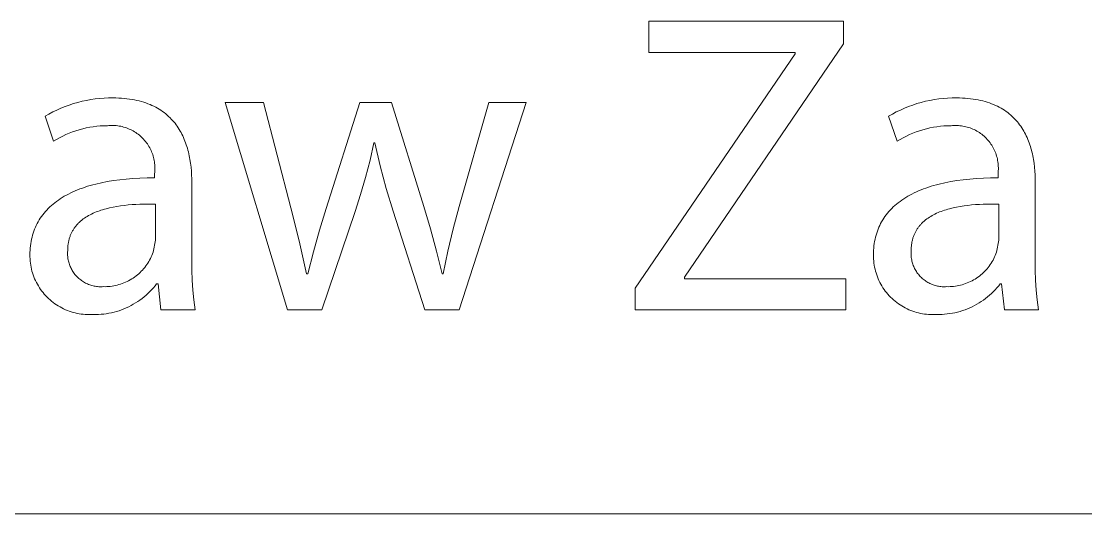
# Model space of a CAD drawing. Header units: millimetres. Extents: x 373 to 3451, y -552 to 1598.
# Drawn here: x 2888.3 to 2965, y -551.9 to -516.5 of the extents above; entities that cross this region are included whole.
import ezdxf

# ---------------------------------------------------------------- set-up
doc = ezdxf.new("R2010")
doc.units = ezdxf.units.MM
doc.header["$MEASUREMENT"] = 0
doc.layers.add('Domyślny', color=7, linetype='Continuous', true_color=0x000000)

msp = doc.modelspace()

# ---------------------------------------------------------------- linework, layer by layer
at = {"layer": 'Domyślny', "color": 18, "lineweight": 15, "true_color": 0x000000}
for p, q in [((2933.504, -518.736), (2933.504, -516.492)), ((2933.504, -516.492), (2947.524, -516.492)), ((2947.524, -516.492), (2947.524, -518.121)), ((2944.039, -518.736), (2933.504, -518.736)), ((2947.524, -518.121), (2936.066, -534.909)), ((2944.039, -518.829), (2944.039, -518.736)), ((2932.52, -535.688), (2944.039, -518.829)), ((2891.475, -522.625), (2891.776, -522.515)), ((2891.776, -522.515), (2892.081, -522.415)), ((2892.081, -522.415), (2892.389, -522.326)), ((2892.389, -522.326), (2892.7, -522.248)), ((2892.7, -522.248), (2893.014, -522.18)), ((2893.014, -522.18), (2893.329, -522.124)), ((2893.329, -522.124), (2893.646, -522.078)), ((2893.646, -522.078), (2893.965, -522.044)), ((2893.965, -522.044), (2894.285, -522.02)), ((2894.285, -522.02), (2894.605, -522.008)), ((2894.605, -522.008), (2894.926, -522.007)), ((2894.926, -522.007), (2895.137, -522.009)), ((2895.137, -522.009), (2895.343, -522.016)), ((2895.343, -522.016), (2895.545, -522.027)), ((2895.545, -522.027), (2895.741, -522.043)), ((2895.741, -522.043), (2895.933, -522.062)), ((2895.933, -522.062), (2896.12, -522.086)), ((2896.12, -522.086), (2896.302, -522.114)), ((2896.302, -522.114), (2896.479, -522.146)), ((2896.479, -522.146), (2896.652, -522.183)), ((2896.652, -522.183), (2896.82, -522.223)), ((2896.82, -522.223), (2896.984, -522.266)), ((2896.984, -522.266), (2897.143, -522.314)), ((2897.143, -522.314), (2897.298, -522.365)), ((2897.298, -522.365), (2897.449, -522.42)), ((2897.449, -522.42), (2897.595, -522.478)), ((2897.595, -522.478), (2897.737, -522.54)), ((2897.737, -522.54), (2897.875, -522.605)), ((2907.498, -537.249), (2902.999, -522.337)), ((2902.999, -522.337), (2905.776, -522.337)), ((2905.776, -522.337), (2907.744, -529.921)), ((2910.276, -529.952), (2912.705, -522.337)), ((2912.705, -522.337), (2914.98, -522.337)), ((2914.98, -522.337), (2917.296, -529.808)), ((2919.848, -529.818), (2921.98, -522.337)), ((2924.665, -522.337), (2919.848, -537.249)), ((2921.98, -522.337), (2924.665, -522.337)), ((2952.201, -522.625), (2952.503, -522.515)), ((2952.503, -522.515), (2952.808, -522.415)), ((2952.808, -522.415), (2953.117, -522.326)), ((2953.117, -522.326), (2953.428, -522.248)), ((2953.428, -522.248), (2953.742, -522.18)), ((2953.742, -522.18), (2954.059, -522.124)), ((2954.059, -522.124), (2954.377, -522.078)), ((2954.377, -522.078), (2954.696, -522.044)), ((2954.696, -522.044), (2955.016, -522.02)), ((2955.016, -522.02), (2955.337, -522.008)), ((2955.337, -522.008), (2955.658, -522.007)), ((2955.658, -522.007), (2955.869, -522.009)), ((2955.869, -522.009), (2956.075, -522.016)), ((2956.075, -522.016), (2956.276, -522.027)), ((2956.276, -522.027), (2956.472, -522.043)), ((2956.472, -522.043), (2956.663, -522.062)), ((2956.663, -522.062), (2956.85, -522.086)), ((2956.85, -522.086), (2957.031, -522.114)), ((2957.031, -522.114), (2957.208, -522.146)), ((2957.208, -522.146), (2957.381, -522.183)), ((2957.381, -522.183), (2957.549, -522.223)), ((2957.549, -522.223), (2957.712, -522.266)), ((2957.712, -522.266), (2957.871, -522.314)), ((2957.871, -522.314), (2958.026, -522.365)), ((2958.026, -522.365), (2958.176, -522.42)), ((2958.176, -522.42), (2958.322, -522.478)), ((2958.322, -522.478), (2958.464, -522.54)), ((2958.464, -522.54), (2958.601, -522.605)), ((2890.037, -523.329), (2890.315, -523.168)), ((2890.642, -525.122), (2890.037, -523.329)), ((2890.315, -523.168), (2890.598, -523.018)), ((2890.598, -523.018), (2890.886, -522.877)), ((2890.886, -522.877), (2891.178, -522.746)), ((2891.178, -522.746), (2891.475, -522.625)), ((2897.875, -522.605), (2898.009, -522.674)), ((2898.009, -522.674), (2898.138, -522.746)), ((2898.138, -522.746), (2898.264, -522.82)), ((2898.264, -522.82), (2898.385, -522.898)), ((2898.385, -522.898), (2898.503, -522.979)), ((2898.503, -522.979), (2898.617, -523.063)), ((2898.617, -523.063), (2898.727, -523.15)), ((2898.727, -523.15), (2898.833, -523.239)), ((2898.833, -523.239), (2898.935, -523.332)), ((2898.935, -523.332), (2899.034, -523.426)), ((2950.759, -523.329), (2951.038, -523.168)), ((2951.374, -525.122), (2950.759, -523.329)), ((2951.038, -523.168), (2951.321, -523.018)), ((2951.321, -523.018), (2951.61, -522.877)), ((2951.61, -522.877), (2951.903, -522.746)), ((2951.903, -522.746), (2952.201, -522.625)), ((2958.601, -522.605), (2958.735, -522.674)), ((2958.735, -522.674), (2958.864, -522.746)), ((2958.864, -522.746), (2958.989, -522.82)), ((2958.989, -522.82), (2959.111, -522.898)), ((2959.111, -522.898), (2959.228, -522.979)), ((2959.228, -522.979), (2959.342, -523.063)), ((2959.342, -523.063), (2959.451, -523.15)), ((2959.451, -523.15), (2959.557, -523.239)), ((2959.557, -523.239), (2959.66, -523.332)), ((2959.66, -523.332), (2959.758, -523.426)), ((2893.254, -524.12), (2893.003, -524.169)), ((2893.506, -524.079), (2893.254, -524.12)), ((2893.76, -524.048), (2893.506, -524.079)), ((2894.015, -524.025), (2893.76, -524.048)), ((2894.27, -524.011), (2894.015, -524.025)), ((2894.526, -524.005), (2894.27, -524.011)), ((2894.633, -523.995), (2894.526, -524.005)), ((2894.74, -523.989), (2894.633, -523.995)), ((2894.847, -523.986), (2894.74, -523.989)), ((2894.954, -523.987), (2894.847, -523.986)), ((2895.061, -523.992), (2894.954, -523.987)), ((2895.168, -524), (2895.061, -523.992)), ((2895.275, -524.013), (2895.168, -524)), ((2895.381, -524.029), (2895.275, -524.013)), ((2895.486, -524.048), (2895.381, -524.029)), ((2895.591, -524.071), (2895.486, -524.048)), ((2895.694, -524.098), (2895.591, -524.071)), ((2895.797, -524.129), (2895.694, -524.098)), ((2899.034, -523.426), (2899.129, -523.524)), ((2899.129, -523.524), (2899.221, -523.624)), ((2899.221, -523.624), (2899.309, -523.726)), ((2899.309, -523.726), (2899.394, -523.831)), ((2899.394, -523.831), (2899.475, -523.937)), ((2899.475, -523.937), (2899.553, -524.046)), ((2899.553, -524.046), (2899.628, -524.158)), ((2953.986, -524.118), (2953.735, -524.167)), ((2954.238, -524.078), (2953.986, -524.118)), ((2954.492, -524.046), (2954.238, -524.078)), ((2954.747, -524.024), (2954.492, -524.046)), ((2955.003, -524.01), (2954.747, -524.024)), ((2955.259, -524.005), (2955.003, -524.01)), ((2955.365, -523.995), (2955.259, -524.005)), ((2955.472, -523.989), (2955.365, -523.995)), ((2955.579, -523.987), (2955.472, -523.989)), ((2955.686, -523.988), (2955.579, -523.987)), ((2955.793, -523.993), (2955.686, -523.988)), ((2955.9, -524.002), (2955.793, -523.993)), ((2956.006, -524.014), (2955.9, -524.002)), ((2956.112, -524.03), (2956.006, -524.014)), ((2956.217, -524.05), (2956.112, -524.03)), ((2956.321, -524.074), (2956.217, -524.05)), ((2956.425, -524.101), (2956.321, -524.074)), ((2956.527, -524.131), (2956.425, -524.101)), ((2959.758, -523.426), (2959.853, -523.524)), ((2959.853, -523.524), (2959.945, -523.624)), ((2959.945, -523.624), (2960.033, -523.726)), ((2960.033, -523.726), (2960.117, -523.831)), ((2960.117, -523.831), (2960.199, -523.937)), ((2960.199, -523.937), (2960.277, -524.046)), ((2960.277, -524.046), (2960.351, -524.158)), ((2891.085, -524.867), (2890.861, -524.991)), ((2891.313, -524.751), (2891.085, -524.867)), ((2891.545, -524.643), (2891.313, -524.751)), ((2891.781, -524.543), (2891.545, -524.643)), ((2892.02, -524.452), (2891.781, -524.543)), ((2892.262, -524.368), (2892.02, -524.452)), ((2892.506, -524.293), (2892.262, -524.368)), ((2892.753, -524.227), (2892.506, -524.293)), ((2893.003, -524.169), (2892.753, -524.227)), ((2895.899, -524.163), (2895.797, -524.129)), ((2895.999, -524.201), (2895.899, -524.163)), ((2896.098, -524.242), (2895.999, -524.201)), ((2896.196, -524.286), (2896.098, -524.242)), ((2896.292, -524.334), (2896.196, -524.286)), ((2896.386, -524.385), (2896.292, -524.334)), ((2896.478, -524.44), (2896.386, -524.385)), ((2896.568, -524.497), (2896.478, -524.44)), ((2896.657, -524.558), (2896.568, -524.497)), ((2896.743, -524.622), (2896.657, -524.558)), ((2896.827, -524.689), (2896.743, -524.622)), ((2896.908, -524.758), (2896.827, -524.689)), ((2896.987, -524.831), (2896.908, -524.758)), ((2897.064, -524.906), (2896.987, -524.831)), ((2899.628, -524.158), (2899.699, -524.271)), ((2899.699, -524.271), (2899.767, -524.386)), ((2899.767, -524.386), (2899.833, -524.503)), ((2899.833, -524.503), (2899.895, -524.622)), ((2899.895, -524.622), (2899.954, -524.742)), ((2899.954, -524.742), (2900.01, -524.865)), ((2900.01, -524.865), (2900.063, -524.989)), ((2951.817, -524.866), (2951.594, -524.991)), ((2952.045, -524.75), (2951.817, -524.866)), ((2952.277, -524.642), (2952.045, -524.75)), ((2952.513, -524.542), (2952.277, -524.642)), ((2952.752, -524.45), (2952.513, -524.542)), ((2952.993, -524.366), (2952.752, -524.45)), ((2953.238, -524.291), (2952.993, -524.366)), ((2953.485, -524.225), (2953.238, -524.291)), ((2953.735, -524.167), (2953.485, -524.225)), ((2956.629, -524.165), (2956.527, -524.131)), ((2956.729, -524.203), (2956.629, -524.165)), ((2956.828, -524.244), (2956.729, -524.203)), ((2956.925, -524.289), (2956.828, -524.244)), ((2957.021, -524.337), (2956.925, -524.289)), ((2957.114, -524.388), (2957.021, -524.337)), ((2957.207, -524.443), (2957.114, -524.388)), ((2957.297, -524.5), (2957.207, -524.443)), ((2957.385, -524.561), (2957.297, -524.5)), ((2957.471, -524.625), (2957.385, -524.561)), ((2957.554, -524.692), (2957.471, -524.625)), ((2957.635, -524.762), (2957.554, -524.692)), ((2957.714, -524.834), (2957.635, -524.762)), ((2957.79, -524.909), (2957.714, -524.834)), ((2960.351, -524.158), (2960.422, -524.271)), ((2960.422, -524.271), (2960.491, -524.386)), ((2960.491, -524.386), (2960.556, -524.503)), ((2960.556, -524.503), (2960.618, -524.622)), ((2960.618, -524.622), (2960.677, -524.742)), ((2960.677, -524.742), (2960.733, -524.865)), ((2960.733, -524.865), (2960.786, -524.989)), ((2890.861, -524.991), (2890.642, -525.122)), ((2897.137, -524.984), (2897.064, -524.906)), ((2897.208, -525.064), (2897.137, -524.984)), ((2897.277, -525.147), (2897.208, -525.064)), ((2897.342, -525.232), (2897.277, -525.147)), ((2897.404, -525.319), (2897.342, -525.232)), ((2897.463, -525.408), (2897.404, -525.319)), ((2897.519, -525.5), (2897.463, -525.408)), ((2897.572, -525.593), (2897.519, -525.5)), ((2897.622, -525.688), (2897.572, -525.593)), ((2900.063, -524.989), (2900.113, -525.114)), ((2900.113, -525.114), (2900.161, -525.241)), ((2900.161, -525.241), (2900.205, -525.369)), ((2900.205, -525.369), (2900.248, -525.498)), ((2900.248, -525.498), (2900.287, -525.629)), ((2900.287, -525.629), (2900.324, -525.761)), ((2913.719, -525.237), (2913.434, -526.484)), ((2913.781, -525.237), (2913.719, -525.237)), ((2914.166, -526.888), (2913.781, -525.237)), ((2951.594, -524.991), (2951.374, -525.122)), ((2957.864, -524.987), (2957.79, -524.909)), ((2957.935, -525.067), (2957.864, -524.987)), ((2958.003, -525.15), (2957.935, -525.067)), ((2958.068, -525.235), (2958.003, -525.15)), ((2958.13, -525.322), (2958.068, -525.235)), ((2958.189, -525.411), (2958.13, -525.322)), ((2958.244, -525.503), (2958.189, -525.411)), ((2958.297, -525.596), (2958.244, -525.503)), ((2958.346, -525.691), (2958.297, -525.596)), ((2960.786, -524.989), (2960.836, -525.114)), ((2960.836, -525.114), (2960.883, -525.241)), ((2960.883, -525.241), (2960.928, -525.369)), ((2960.928, -525.369), (2960.97, -525.498)), ((2960.97, -525.498), (2961.009, -525.629)), ((2961.009, -525.629), (2961.046, -525.761)), ((2897.668, -525.785), (2897.622, -525.688)), ((2897.71, -525.883), (2897.668, -525.785)), ((2897.75, -525.983), (2897.71, -525.883)), ((2897.786, -526.084), (2897.75, -525.983)), ((2897.818, -526.186), (2897.786, -526.084)), ((2897.846, -526.289), (2897.818, -526.186)), ((2897.872, -526.394), (2897.846, -526.289)), ((2897.893, -526.499), (2897.872, -526.394)), ((2900.324, -525.761), (2900.358, -525.894)), ((2900.358, -525.894), (2900.39, -526.028)), ((2900.39, -526.028), (2900.419, -526.163)), ((2900.419, -526.163), (2900.446, -526.298)), ((2900.446, -526.298), (2900.471, -526.435)), ((2958.392, -525.787), (2958.346, -525.691)), ((2958.435, -525.886), (2958.392, -525.787)), ((2958.474, -525.985), (2958.435, -525.886)), ((2958.509, -526.086), (2958.474, -525.985)), ((2958.542, -526.188), (2958.509, -526.086)), ((2958.57, -526.291), (2958.542, -526.188)), ((2958.595, -526.395), (2958.57, -526.291)), ((2958.616, -526.5), (2958.595, -526.395)), ((2961.046, -525.761), (2961.08, -525.894)), ((2961.08, -525.894), (2961.112, -526.028)), ((2961.112, -526.028), (2961.141, -526.163)), ((2961.141, -526.163), (2961.168, -526.298)), ((2961.168, -526.298), (2961.193, -526.435)), ((2897.911, -526.604), (2897.893, -526.499)), ((2897.925, -526.711), (2897.911, -526.604)), ((2897.935, -526.817), (2897.925, -526.711)), ((2897.942, -526.924), (2897.935, -526.817)), ((2897.939, -527.246), (2897.944, -527.139)), ((2897.944, -527.032), (2897.942, -526.924)), ((2897.944, -527.139), (2897.944, -527.032)), ((2900.471, -526.435), (2900.513, -526.709)), ((2900.513, -526.709), (2900.547, -526.987)), ((2900.547, -526.987), (2900.572, -527.265)), ((2913.434, -526.484), (2913.113, -527.721)), ((2914.607, -528.525), (2914.166, -526.888)), ((2958.634, -526.606), (2958.616, -526.5)), ((2958.648, -526.712), (2958.634, -526.606)), ((2958.658, -526.818), (2958.648, -526.712)), ((2958.664, -526.925), (2958.658, -526.818)), ((2958.661, -527.246), (2958.666, -527.139)), ((2958.667, -527.032), (2958.664, -526.925)), ((2958.666, -527.139), (2958.667, -527.032)), ((2961.193, -526.435), (2961.235, -526.709)), ((2961.235, -526.709), (2961.269, -526.987)), ((2961.269, -526.987), (2961.295, -527.265)), ((2894.516, -528.025), (2894.956, -527.952)), ((2894.956, -527.952), (2895.411, -527.891)), ((2895.411, -527.891), (2895.882, -527.841)), ((2895.882, -527.841), (2896.369, -527.803)), ((2896.369, -527.803), (2896.87, -527.776)), ((2896.87, -527.776), (2897.387, -527.76)), ((2897.387, -527.76), (2897.919, -527.756)), ((2897.919, -527.459), (2897.931, -527.353)), ((2897.919, -527.756), (2897.919, -527.459)), ((2897.931, -527.353), (2897.939, -527.246)), ((2900.572, -527.265), (2900.59, -527.545)), ((2900.59, -527.545), (2900.6, -527.825)), ((2900.6, -527.825), (2900.604, -528.105)), ((2913.113, -527.721), (2912.757, -528.949)), ((2955.234, -528.025), (2955.674, -527.952)), ((2955.674, -527.952), (2956.13, -527.891)), ((2956.13, -527.891), (2956.602, -527.841)), ((2956.602, -527.841), (2957.089, -527.803)), ((2957.089, -527.803), (2957.591, -527.776)), ((2957.591, -527.776), (2958.108, -527.76)), ((2958.108, -527.76), (2958.641, -527.756)), ((2958.641, -527.459), (2958.653, -527.353)), ((2958.641, -527.756), (2958.641, -527.459)), ((2958.653, -527.353), (2958.661, -527.246)), ((2961.295, -527.265), (2961.312, -527.545)), ((2961.312, -527.545), (2961.323, -527.825)), ((2961.323, -527.825), (2961.326, -528.105)), ((2892.045, -528.765), (2892.211, -528.692)), ((2892.211, -528.692), (2892.381, -528.621)), ((2892.381, -528.621), (2892.554, -528.553)), ((2892.554, -528.553), (2892.732, -528.488)), ((2892.732, -528.488), (2892.915, -528.426)), ((2892.915, -528.426), (2893.101, -528.366)), ((2893.101, -528.366), (2893.291, -528.309)), ((2893.291, -528.309), (2893.485, -528.254)), ((2893.485, -528.254), (2893.683, -528.203)), ((2893.683, -528.203), (2894.092, -528.108)), ((2894.092, -528.108), (2894.516, -528.025)), ((2900.604, -528.105), (2900.604, -533.69)), ((2915.103, -530.146), (2914.607, -528.525)), ((2952.763, -528.765), (2952.929, -528.692)), ((2952.929, -528.692), (2953.098, -528.621)), ((2953.098, -528.621), (2953.272, -528.553)), ((2953.272, -528.553), (2953.45, -528.488)), ((2953.45, -528.488), (2953.632, -528.426)), ((2953.632, -528.426), (2953.818, -528.366)), ((2953.818, -528.366), (2954.009, -528.309)), ((2954.009, -528.309), (2954.203, -528.254)), ((2954.203, -528.254), (2954.401, -528.203)), ((2954.401, -528.203), (2954.81, -528.108)), ((2954.81, -528.108), (2955.234, -528.025)), ((2961.326, -528.105), (2961.326, -533.69)), ((2890.741, -529.545), (2890.869, -529.448)), ((2890.869, -529.448), (2891.001, -529.353)), ((2891.001, -529.353), (2891.138, -529.261)), ((2891.138, -529.261), (2891.279, -529.172)), ((2891.279, -529.172), (2891.424, -529.085)), ((2891.424, -529.085), (2891.573, -529.001)), ((2891.573, -529.001), (2891.726, -528.92)), ((2891.726, -528.92), (2891.883, -528.841)), ((2891.883, -528.841), (2892.045, -528.765)), ((2912.757, -528.949), (2912.366, -530.167)), ((2951.46, -529.545), (2951.588, -529.448)), ((2951.588, -529.448), (2951.72, -529.353)), ((2951.72, -529.353), (2951.856, -529.261)), ((2951.856, -529.261), (2951.997, -529.172)), ((2951.997, -529.172), (2952.142, -529.085)), ((2952.142, -529.085), (2952.291, -529.001)), ((2952.291, -529.001), (2952.444, -528.92)), ((2952.444, -528.92), (2952.601, -528.841)), ((2952.601, -528.841), (2952.763, -528.765)), ((2889.966, -530.299), (2890.064, -530.183)), ((2890.064, -530.183), (2890.166, -530.071)), ((2890.166, -530.071), (2890.272, -529.96)), ((2890.272, -529.96), (2890.383, -529.853)), ((2890.383, -529.853), (2890.498, -529.748)), ((2890.498, -529.748), (2890.618, -529.645)), ((2890.618, -529.645), (2890.741, -529.545)), ((2893.717, -530.212), (2893.604, -530.259)), ((2893.831, -530.168), (2893.717, -530.212)), ((2893.948, -530.126), (2893.831, -530.168)), ((2894.066, -530.085), (2893.948, -530.126)), ((2894.186, -530.047), (2894.066, -530.085)), ((2894.309, -530.011), (2894.186, -530.047)), ((2894.433, -529.977), (2894.309, -530.011)), ((2894.685, -529.914), (2894.433, -529.977)), ((2894.944, -529.859), (2894.685, -529.914)), ((2895.208, -529.81), (2894.944, -529.859)), ((2895.476, -529.769), (2895.208, -529.81)), ((2895.748, -529.734), (2895.476, -529.769)), ((2896.024, -529.704), (2895.748, -529.734)), ((2896.301, -529.681), (2896.024, -529.704)), ((2896.581, -529.663), (2896.301, -529.681)), ((2896.861, -529.65), (2896.581, -529.663)), ((2897.423, -529.638), (2896.861, -529.65)), ((2897.98, -529.642), (2897.423, -529.638)), ((2897.98, -532.235), (2897.98, -529.642)), ((2907.744, -529.921), (2908.343, -532.284)), ((2909.795, -531.512), (2910.276, -529.952)), ((2912.366, -530.167), (2909.958, -537.249)), ((2917.388, -537.249), (2915.103, -530.146)), ((2917.296, -529.808), (2917.784, -531.415)), ((2919.417, -531.422), (2919.848, -529.818)), ((2950.686, -530.299), (2950.784, -530.183)), ((2950.784, -530.183), (2950.886, -530.071)), ((2950.886, -530.071), (2950.992, -529.96)), ((2950.992, -529.96), (2951.102, -529.853)), ((2951.102, -529.853), (2951.217, -529.748)), ((2951.217, -529.748), (2951.337, -529.645)), ((2951.337, -529.645), (2951.46, -529.545)), ((2954.435, -530.212), (2954.323, -530.259)), ((2954.549, -530.168), (2954.435, -530.212)), ((2954.666, -530.126), (2954.549, -530.168)), ((2954.784, -530.085), (2954.666, -530.126)), ((2954.904, -530.047), (2954.784, -530.085)), ((2955.027, -530.011), (2954.904, -530.047)), ((2955.15, -529.977), (2955.027, -530.011)), ((2955.403, -529.914), (2955.15, -529.977)), ((2955.662, -529.859), (2955.403, -529.914)), ((2955.926, -529.81), (2955.662, -529.859)), ((2956.194, -529.769), (2955.926, -529.81)), ((2956.466, -529.734), (2956.194, -529.769)), ((2956.742, -529.704), (2956.466, -529.734)), ((2957.02, -529.681), (2956.742, -529.704)), ((2957.3, -529.663), (2957.02, -529.681)), ((2957.581, -529.65), (2957.3, -529.663)), ((2958.143, -529.638), (2957.581, -529.65)), ((2958.702, -529.642), (2958.143, -529.638)), ((2958.702, -532.235), (2958.702, -529.642)), ((2889.472, -531.045), (2889.544, -530.914)), ((2889.544, -530.914), (2889.619, -530.786)), ((2889.619, -530.786), (2889.699, -530.66)), ((2889.699, -530.66), (2889.784, -530.537)), ((2889.784, -530.537), (2889.873, -530.417)), ((2889.873, -530.417), (2889.966, -530.299)), ((2892.457, -531.002), (2892.418, -531.041)), ((2892.496, -530.964), (2892.457, -531.002)), ((2892.537, -530.927), (2892.496, -530.964)), ((2892.578, -530.89), (2892.537, -530.927)), ((2892.619, -530.853), (2892.578, -530.89)), ((2892.662, -530.818), (2892.619, -530.853)), ((2892.705, -530.783), (2892.662, -530.818)), ((2892.794, -530.715), (2892.705, -530.783)), ((2892.886, -530.649), (2892.794, -530.715)), ((2892.981, -530.586), (2892.886, -530.649)), ((2893.078, -530.526), (2892.981, -530.586)), ((2893.178, -530.468), (2893.078, -530.526)), ((2893.281, -530.412), (2893.178, -530.468)), ((2893.387, -530.359), (2893.281, -530.412)), ((2893.494, -530.308), (2893.387, -530.359)), ((2893.604, -530.259), (2893.494, -530.308)), ((2950.193, -531.045), (2950.264, -530.914)), ((2950.264, -530.914), (2950.34, -530.786)), ((2950.34, -530.786), (2950.42, -530.66)), ((2950.42, -530.66), (2950.504, -530.537)), ((2950.504, -530.537), (2950.593, -530.417)), ((2950.593, -530.417), (2950.686, -530.299)), ((2953.177, -531.002), (2953.139, -531.041)), ((2953.217, -530.964), (2953.177, -531.002)), ((2953.257, -530.927), (2953.217, -530.964)), ((2953.298, -530.89), (2953.257, -530.927)), ((2953.339, -530.853), (2953.298, -530.89)), ((2953.382, -530.818), (2953.339, -530.853)), ((2953.425, -530.783), (2953.382, -530.818)), ((2953.514, -530.715), (2953.425, -530.783)), ((2953.606, -530.649), (2953.514, -530.715)), ((2953.7, -530.586), (2953.606, -530.649)), ((2953.798, -530.526), (2953.7, -530.586)), ((2953.898, -530.468), (2953.798, -530.526)), ((2954, -530.412), (2953.898, -530.468)), ((2954.105, -530.359), (2954, -530.412)), ((2954.213, -530.308), (2954.105, -530.359)), ((2954.323, -530.259), (2954.213, -530.308)), ((2889.14, -531.881), (2889.184, -531.735)), ((2889.184, -531.735), (2889.233, -531.592)), ((2889.233, -531.592), (2889.286, -531.452)), ((2889.286, -531.452), (2889.343, -531.314)), ((2889.343, -531.314), (2889.406, -531.178)), ((2889.406, -531.178), (2889.472, -531.045)), ((2891.922, -531.76), (2891.899, -531.812)), ((2891.946, -531.71), (2891.922, -531.76)), ((2891.971, -531.66), (2891.946, -531.71)), ((2891.996, -531.611), (2891.971, -531.66)), ((2892.023, -531.563), (2891.996, -531.611)), ((2892.051, -531.516), (2892.023, -531.563)), ((2892.08, -531.469), (2892.051, -531.516)), ((2892.11, -531.423), (2892.08, -531.469)), ((2892.141, -531.378), (2892.11, -531.423)), ((2892.172, -531.333), (2892.141, -531.378)), ((2892.205, -531.289), (2892.172, -531.333)), ((2892.238, -531.246), (2892.205, -531.289)), ((2892.272, -531.204), (2892.238, -531.246)), ((2892.308, -531.162), (2892.272, -531.204)), ((2892.344, -531.121), (2892.308, -531.162)), ((2892.381, -531.081), (2892.344, -531.121)), ((2892.418, -531.041), (2892.381, -531.081)), ((2909.355, -533.084), (2909.795, -531.512)), ((2917.784, -531.415), (2918.228, -533.035)), ((2919.037, -533.038), (2919.417, -531.422)), ((2949.862, -531.881), (2949.906, -531.735)), ((2949.906, -531.735), (2949.954, -531.592)), ((2949.954, -531.592), (2950.007, -531.452)), ((2950.007, -531.452), (2950.065, -531.314)), ((2950.065, -531.314), (2950.127, -531.178)), ((2950.127, -531.178), (2950.193, -531.045)), ((2952.643, -531.76), (2952.62, -531.812)), ((2952.667, -531.71), (2952.643, -531.76)), ((2952.692, -531.66), (2952.667, -531.71)), ((2952.718, -531.611), (2952.692, -531.66)), ((2952.745, -531.563), (2952.718, -531.611)), ((2952.773, -531.516), (2952.745, -531.563)), ((2952.801, -531.469), (2952.773, -531.516)), ((2952.831, -531.423), (2952.801, -531.469)), ((2952.862, -531.378), (2952.831, -531.423)), ((2952.893, -531.333), (2952.862, -531.378)), ((2952.926, -531.289), (2952.893, -531.333)), ((2952.959, -531.246), (2952.926, -531.289)), ((2952.993, -531.204), (2952.959, -531.246)), ((2953.028, -531.162), (2952.993, -531.204)), ((2953.064, -531.121), (2953.028, -531.162)), ((2953.101, -531.081), (2953.064, -531.121)), ((2953.139, -531.041), (2953.101, -531.081)), ((2888.988, -532.646), (2889.009, -532.488)), ((2889.009, -532.488), (2889.035, -532.333)), ((2889.035, -532.333), (2889.065, -532.18)), ((2889.065, -532.18), (2889.1, -532.029)), ((2889.1, -532.029), (2889.14, -531.881)), ((2891.696, -532.549), (2891.689, -532.611)), ((2891.705, -532.487), (2891.696, -532.549)), ((2891.715, -532.427), (2891.705, -532.487)), ((2891.727, -532.367), (2891.715, -532.427)), ((2891.739, -532.308), (2891.727, -532.367)), ((2891.752, -532.249), (2891.739, -532.308)), ((2891.767, -532.192), (2891.752, -532.249)), ((2891.782, -532.135), (2891.767, -532.192)), ((2891.799, -532.079), (2891.782, -532.135)), ((2891.817, -532.024), (2891.799, -532.079)), ((2891.836, -531.97), (2891.817, -532.024)), ((2891.856, -531.916), (2891.836, -531.97)), ((2891.877, -531.864), (2891.856, -531.916)), ((2891.899, -531.812), (2891.877, -531.864)), ((2897.826, -533.096), (2897.98, -532.235)), ((2908.343, -532.284), (2908.861, -534.666)), ((2949.711, -532.646), (2949.732, -532.488)), ((2949.732, -532.488), (2949.757, -532.333)), ((2949.757, -532.333), (2949.787, -532.18)), ((2949.787, -532.18), (2949.822, -532.029)), ((2949.822, -532.029), (2949.862, -531.881)), ((2952.419, -532.549), (2952.411, -532.611)), ((2952.427, -532.487), (2952.419, -532.549)), ((2952.437, -532.427), (2952.427, -532.487)), ((2952.449, -532.367), (2952.437, -532.427)), ((2952.461, -532.308), (2952.449, -532.367)), ((2952.474, -532.249), (2952.461, -532.308)), ((2952.489, -532.192), (2952.474, -532.249)), ((2952.504, -532.135), (2952.489, -532.192)), ((2952.521, -532.079), (2952.504, -532.135)), ((2952.539, -532.024), (2952.521, -532.079)), ((2952.558, -531.97), (2952.539, -532.024)), ((2952.577, -531.916), (2952.558, -531.97)), ((2952.598, -531.864), (2952.577, -531.916)), ((2952.62, -531.812), (2952.598, -531.864)), ((2958.538, -533.096), (2958.702, -532.235)), ((2888.951, -533.301), (2888.953, -533.134)), ((2888.952, -533.447), (2888.951, -533.301)), ((2888.953, -533.134), (2888.96, -532.969)), ((2888.96, -532.969), (2888.972, -532.806)), ((2888.972, -532.806), (2888.988, -532.646)), ((2891.662, -533.086), (2891.659, -533.169)), ((2891.659, -533.169), (2891.66, -533.251)), ((2891.66, -533.251), (2891.663, -533.334)), ((2891.667, -533.004), (2891.662, -533.086)), ((2891.669, -532.87), (2891.667, -532.936)), ((2891.667, -532.936), (2891.667, -533.004)), ((2891.672, -532.804), (2891.669, -532.87)), ((2891.677, -532.739), (2891.672, -532.804)), ((2891.682, -532.675), (2891.677, -532.739)), ((2891.689, -532.611), (2891.682, -532.675)), ((2897.735, -533.332), (2897.783, -533.215)), ((2897.783, -533.215), (2897.826, -533.096)), ((2908.953, -534.666), (2909.355, -533.084)), ((2918.228, -533.035), (2918.628, -534.666)), ((2918.71, -534.666), (2919.037, -533.038)), ((2949.673, -533.301), (2949.675, -533.134)), ((2949.674, -533.447), (2949.673, -533.301)), ((2949.675, -533.134), (2949.682, -532.969)), ((2949.682, -532.969), (2949.694, -532.806)), ((2949.694, -532.806), (2949.711, -532.646)), ((2952.384, -533.086), (2952.381, -533.168)), ((2952.381, -533.168), (2952.382, -533.251)), ((2952.382, -533.251), (2952.385, -533.333)), ((2952.389, -533.004), (2952.384, -533.086)), ((2952.39, -532.936), (2952.389, -533.004)), ((2952.391, -532.87), (2952.39, -532.936)), ((2952.395, -532.804), (2952.391, -532.87)), ((2952.399, -532.739), (2952.395, -532.804)), ((2952.404, -532.675), (2952.399, -532.739)), ((2952.411, -532.611), (2952.404, -532.675)), ((2958.448, -533.332), (2958.495, -533.215)), ((2958.495, -533.215), (2958.538, -533.096)), ((2888.958, -533.594), (2888.952, -533.447)), ((2888.969, -533.74), (2888.958, -533.594)), ((2888.985, -533.886), (2888.969, -533.74)), ((2889.006, -534.031), (2888.985, -533.886)), ((2889.032, -534.175), (2889.006, -534.031)), ((2891.663, -533.334), (2891.669, -533.416)), ((2891.669, -533.416), (2891.678, -533.498)), ((2891.678, -533.498), (2891.69, -533.58)), ((2891.69, -533.58), (2891.705, -533.661)), ((2891.705, -533.661), (2891.722, -533.742)), ((2891.722, -533.742), (2891.742, -533.822)), ((2891.742, -533.822), (2891.765, -533.902)), ((2891.765, -533.902), (2891.791, -533.98)), ((2891.791, -533.98), (2891.819, -534.058)), ((2891.819, -534.058), (2891.85, -534.134)), ((2897.294, -534.097), (2897.368, -533.995)), ((2897.368, -533.995), (2897.439, -533.89)), ((2897.439, -533.89), (2897.506, -533.782)), ((2897.506, -533.782), (2897.569, -533.673)), ((2897.569, -533.673), (2897.628, -533.561)), ((2897.628, -533.561), (2897.684, -533.447)), ((2897.684, -533.447), (2897.735, -533.332)), ((2900.604, -533.69), (2900.604, -534.404)), ((2949.68, -533.594), (2949.674, -533.447)), ((2949.691, -533.74), (2949.68, -533.594)), ((2949.707, -533.886), (2949.691, -533.74)), ((2949.728, -534.031), (2949.707, -533.886)), ((2949.754, -534.175), (2949.728, -534.031)), ((2952.385, -533.333), (2952.391, -533.415)), ((2952.391, -533.415), (2952.4, -533.497)), ((2952.4, -533.497), (2952.412, -533.579)), ((2952.412, -533.579), (2952.426, -533.66)), ((2952.426, -533.66), (2952.443, -533.741)), ((2952.443, -533.741), (2952.464, -533.821)), ((2952.464, -533.821), (2952.486, -533.9)), ((2952.486, -533.9), (2952.512, -533.978)), ((2952.512, -533.978), (2952.54, -534.056)), ((2952.54, -534.056), (2952.571, -534.132)), ((2958.009, -534.1), (2958.083, -533.997)), ((2958.083, -533.997), (2958.153, -533.891)), ((2958.153, -533.891), (2958.22, -533.784)), ((2958.22, -533.784), (2958.282, -533.674)), ((2958.282, -533.674), (2958.341, -533.562)), ((2958.341, -533.562), (2958.397, -533.448)), ((2958.397, -533.448), (2958.448, -533.332)), ((2961.326, -533.69), (2961.327, -534.404)), ((2889.063, -534.318), (2889.032, -534.175)), ((2889.099, -534.46), (2889.063, -534.318)), ((2889.14, -534.601), (2889.099, -534.46)), ((2889.186, -534.74), (2889.14, -534.601)), ((2889.236, -534.877), (2889.186, -534.74)), ((2891.85, -534.134), (2891.884, -534.21)), ((2891.884, -534.21), (2891.92, -534.284)), ((2891.92, -534.284), (2891.959, -534.357)), ((2891.959, -534.357), (2892, -534.428)), ((2892, -534.428), (2892.044, -534.499)), ((2892.044, -534.499), (2892.09, -534.567)), ((2892.09, -534.567), (2892.139, -534.634)), ((2892.139, -534.634), (2892.189, -534.699)), ((2892.189, -534.699), (2892.242, -534.763)), ((2892.242, -534.763), (2892.297, -534.824)), ((2892.297, -534.824), (2892.354, -534.884)), ((2896.485, -534.891), (2896.587, -534.816)), ((2896.587, -534.816), (2896.685, -534.737)), ((2896.685, -534.737), (2896.782, -534.655)), ((2896.782, -534.655), (2896.875, -534.569)), ((2896.875, -534.569), (2896.965, -534.481)), ((2896.965, -534.481), (2897.052, -534.389)), ((2897.052, -534.389), (2897.136, -534.294)), ((2897.136, -534.294), (2897.217, -534.197)), ((2897.217, -534.197), (2897.294, -534.097)), ((2900.604, -534.404), (2900.629, -535.118)), ((2908.861, -534.666), (2908.953, -534.666)), ((2918.628, -534.666), (2918.71, -534.666)), ((2949.786, -534.318), (2949.754, -534.175)), ((2949.822, -534.46), (2949.786, -534.318)), ((2949.862, -534.601), (2949.822, -534.46)), ((2949.908, -534.74), (2949.862, -534.601)), ((2949.958, -534.877), (2949.908, -534.74)), ((2952.571, -534.132), (2952.604, -534.207)), ((2952.604, -534.207), (2952.64, -534.281)), ((2952.64, -534.281), (2952.679, -534.354)), ((2952.679, -534.354), (2952.72, -534.426)), ((2952.72, -534.426), (2952.763, -534.496)), ((2952.763, -534.496), (2952.809, -534.564)), ((2952.809, -534.564), (2952.857, -534.631)), ((2952.857, -534.631), (2952.908, -534.696)), ((2952.908, -534.696), (2952.961, -534.76)), ((2952.961, -534.76), (2953.015, -534.821)), ((2953.015, -534.821), (2953.072, -534.881)), ((2957.2, -534.895), (2957.301, -534.819)), ((2957.301, -534.819), (2957.4, -534.74)), ((2957.4, -534.74), (2957.496, -534.658)), ((2957.496, -534.658), (2957.59, -534.572)), ((2957.59, -534.572), (2957.68, -534.484)), ((2957.68, -534.484), (2957.767, -534.392)), ((2957.767, -534.392), (2957.851, -534.297)), ((2957.851, -534.297), (2957.932, -534.2)), ((2957.932, -534.2), (2958.009, -534.1)), ((2961.327, -534.404), (2961.351, -535.117)), ((2889.291, -535.013), (2889.236, -534.877)), ((2889.351, -535.147), (2889.291, -535.013)), ((2889.415, -535.278), (2889.351, -535.147)), ((2889.484, -535.408), (2889.415, -535.278)), ((2889.558, -535.535), (2889.484, -535.408)), ((2889.635, -535.659), (2889.558, -535.535)), ((2892.354, -534.884), (2892.414, -534.942)), ((2892.414, -534.942), (2892.475, -534.997)), ((2892.475, -534.997), (2892.538, -535.05)), ((2892.538, -535.05), (2892.603, -535.102)), ((2892.603, -535.102), (2892.669, -535.151)), ((2892.669, -535.151), (2892.737, -535.197)), ((2892.737, -535.197), (2892.807, -535.242)), ((2892.807, -535.242), (2892.878, -535.283)), ((2892.878, -535.283), (2892.951, -535.323)), ((2892.951, -535.323), (2893.025, -535.36)), ((2893.025, -535.36), (2893.1, -535.394)), ((2893.1, -535.394), (2893.176, -535.425)), ((2893.176, -535.425), (2893.254, -535.454)), ((2893.254, -535.454), (2893.332, -535.481)), ((2893.332, -535.481), (2893.411, -535.504)), ((2893.411, -535.504), (2893.491, -535.525)), ((2893.491, -535.525), (2893.572, -535.543)), ((2893.572, -535.543), (2893.653, -535.559)), ((2893.653, -535.559), (2893.734, -535.571)), ((2893.734, -535.571), (2893.817, -535.581)), ((2893.817, -535.581), (2893.899, -535.588)), ((2893.899, -535.588), (2893.981, -535.592)), ((2893.981, -535.592), (2894.064, -535.593)), ((2894.064, -535.593), (2894.147, -535.591)), ((2894.147, -535.591), (2894.229, -535.586)), ((2894.229, -535.586), (2894.355, -535.587)), ((2894.355, -535.587), (2894.482, -535.584)), ((2894.482, -535.584), (2894.608, -535.576)), ((2894.608, -535.576), (2894.734, -535.565)), ((2894.734, -535.565), (2894.859, -535.548)), ((2894.859, -535.548), (2894.984, -535.528)), ((2894.984, -535.528), (2895.108, -535.503)), ((2895.108, -535.503), (2895.231, -535.474)), ((2895.231, -535.474), (2895.353, -535.441)), ((2895.353, -535.441), (2895.474, -535.404)), ((2895.474, -535.404), (2895.594, -535.362)), ((2895.594, -535.362), (2895.712, -535.317)), ((2895.712, -535.317), (2895.828, -535.268)), ((2895.828, -535.268), (2895.943, -535.214)), ((2895.943, -535.214), (2896.056, -535.157)), ((2896.056, -535.157), (2896.166, -535.096)), ((2896.166, -535.096), (2896.275, -535.031)), ((2896.275, -535.031), (2896.381, -534.963)), ((2896.381, -534.963), (2896.485, -534.891)), ((2897.957, -535.52), (2897.837, -535.665)), ((2898.072, -535.371), (2897.957, -535.52)), ((2898.175, -535.371), (2898.072, -535.371)), ((2898.38, -537.247), (2898.175, -535.371)), ((2900.629, -535.118), (2900.678, -535.83)), ((2936.066, -534.909), (2936.066, -535.012)), ((2936.066, -535.012), (2947.678, -535.012)), ((2947.678, -535.012), (2947.678, -537.246)), ((2950.014, -535.013), (2949.958, -534.877)), ((2950.073, -535.147), (2950.014, -535.013)), ((2950.138, -535.278), (2950.073, -535.147)), ((2950.207, -535.408), (2950.138, -535.278)), ((2950.28, -535.535), (2950.207, -535.408)), ((2950.357, -535.659), (2950.28, -535.535)), ((2953.072, -534.881), (2953.131, -534.938)), ((2953.131, -534.938), (2953.192, -534.994)), ((2953.192, -534.994), (2953.255, -535.047)), ((2953.255, -535.047), (2953.319, -535.099)), ((2953.319, -535.099), (2953.386, -535.148)), ((2953.386, -535.148), (2953.454, -535.194)), ((2953.454, -535.194), (2953.523, -535.239)), ((2953.523, -535.239), (2953.594, -535.28)), ((2953.594, -535.28), (2953.666, -535.32)), ((2953.666, -535.32), (2953.74, -535.357)), ((2953.74, -535.357), (2953.815, -535.391)), ((2953.815, -535.391), (2953.891, -535.423)), ((2953.891, -535.423), (2953.968, -535.452)), ((2953.968, -535.452), (2954.046, -535.478)), ((2954.046, -535.478), (2954.125, -535.502)), ((2954.125, -535.502), (2954.205, -535.523)), ((2954.205, -535.523), (2954.285, -535.541)), ((2954.285, -535.541), (2954.366, -535.557)), ((2954.366, -535.557), (2954.448, -535.57)), ((2954.448, -535.57), (2954.529, -535.58)), ((2954.529, -535.58), (2954.612, -535.587)), ((2954.612, -535.587), (2954.694, -535.591)), ((2954.694, -535.591), (2954.776, -535.592)), ((2954.776, -535.592), (2954.859, -535.591)), ((2954.859, -535.591), (2954.941, -535.586)), ((2954.941, -535.586), (2955.068, -535.588)), ((2955.068, -535.588), (2955.194, -535.585)), ((2955.194, -535.585), (2955.32, -535.578)), ((2955.32, -535.578), (2955.446, -535.566)), ((2955.446, -535.566), (2955.572, -535.55)), ((2955.572, -535.55), (2955.697, -535.53)), ((2955.697, -535.53), (2955.821, -535.506)), ((2955.821, -535.506), (2955.944, -535.477)), ((2955.944, -535.477), (2956.067, -535.444)), ((2956.067, -535.444), (2956.188, -535.407)), ((2956.188, -535.407), (2956.307, -535.366)), ((2956.307, -535.366), (2956.425, -535.321)), ((2956.425, -535.321), (2956.542, -535.272)), ((2956.542, -535.272), (2956.657, -535.218)), ((2956.657, -535.218), (2956.77, -535.161)), ((2956.77, -535.161), (2956.881, -535.1)), ((2956.881, -535.1), (2956.989, -535.035)), ((2956.989, -535.035), (2957.096, -534.967)), ((2957.096, -534.967), (2957.2, -534.895)), ((2958.689, -535.52), (2958.568, -535.664)), ((2958.805, -535.371), (2958.689, -535.52)), ((2958.887, -535.371), (2958.805, -535.371)), ((2959.102, -537.247), (2958.887, -535.371)), ((2961.351, -535.117), (2961.398, -535.829)), ((2889.717, -535.78), (2889.635, -535.659)), ((2889.803, -535.899), (2889.717, -535.78)), ((2889.893, -536.015), (2889.803, -535.899)), ((2889.987, -536.127), (2889.893, -536.015)), ((2890.085, -536.236), (2889.987, -536.127)), ((2890.186, -536.342), (2890.085, -536.236)), ((2890.291, -536.444), (2890.186, -536.342)), ((2897.166, -536.322), (2897.019, -536.44)), ((2897.309, -536.2), (2897.166, -536.322)), ((2897.448, -536.073), (2897.309, -536.2)), ((2897.582, -535.941), (2897.448, -536.073)), ((2897.712, -535.805), (2897.582, -535.941)), ((2897.837, -535.665), (2897.712, -535.805)), ((2900.678, -535.83), (2900.752, -536.54)), ((2932.52, -537.246), (2932.52, -535.688)), ((2950.439, -535.78), (2950.357, -535.659)), ((2950.525, -535.899), (2950.439, -535.78)), ((2950.615, -536.015), (2950.525, -535.899)), ((2950.709, -536.127), (2950.615, -536.015)), ((2950.807, -536.236), (2950.709, -536.127)), ((2950.908, -536.342), (2950.807, -536.236)), ((2951.013, -536.444), (2950.908, -536.342)), ((2957.894, -536.32), (2957.747, -536.437)), ((2958.038, -536.198), (2957.894, -536.32)), ((2958.177, -536.071), (2958.038, -536.198)), ((2958.312, -535.94), (2958.177, -536.071)), ((2958.442, -535.804), (2958.312, -535.94)), ((2958.568, -535.664), (2958.442, -535.804)), ((2961.398, -535.829), (2961.468, -536.539)), ((2890.4, -536.542), (2890.291, -536.444)), ((2890.511, -536.637), (2890.4, -536.542)), ((2890.626, -536.728), (2890.511, -536.637)), ((2890.744, -536.814), (2890.626, -536.728)), ((2890.865, -536.897), (2890.744, -536.814)), ((2890.989, -536.975), (2890.865, -536.897)), ((2891.116, -537.049), (2890.989, -536.975)), ((2891.244, -537.119), (2891.116, -537.049)), ((2891.376, -537.184), (2891.244, -537.119)), ((2895.89, -537.112), (2895.717, -537.185)), ((2896.061, -537.033), (2895.89, -537.112)), ((2896.229, -536.948), (2896.061, -537.033)), ((2896.394, -536.857), (2896.229, -536.948)), ((2896.555, -536.761), (2896.394, -536.857)), ((2896.713, -536.659), (2896.555, -536.761)), ((2896.868, -536.552), (2896.713, -536.659)), ((2897.019, -536.44), (2896.868, -536.552)), ((2900.752, -536.54), (2900.85, -537.247)), ((2951.122, -536.542), (2951.013, -536.444)), ((2951.234, -536.637), (2951.122, -536.542)), ((2951.349, -536.728), (2951.234, -536.637)), ((2951.467, -536.814), (2951.349, -536.728)), ((2951.588, -536.897), (2951.467, -536.814)), ((2951.711, -536.975), (2951.588, -536.897)), ((2951.838, -537.049), (2951.711, -536.975)), ((2951.967, -537.119), (2951.838, -537.049)), ((2952.098, -537.184), (2951.967, -537.119)), ((2956.615, -537.108), (2956.442, -537.182)), ((2956.786, -537.029), (2956.615, -537.108)), ((2956.954, -536.944), (2956.786, -537.029)), ((2957.119, -536.854), (2956.954, -536.944)), ((2957.281, -536.758), (2957.119, -536.854)), ((2957.44, -536.656), (2957.281, -536.758)), ((2957.595, -536.549), (2957.44, -536.656)), ((2957.747, -536.437), (2957.595, -536.549)), ((2961.468, -536.539), (2961.562, -537.247)), ((2891.509, -537.245), (2891.376, -537.184)), ((2891.644, -537.301), (2891.509, -537.245)), ((2891.782, -537.352), (2891.644, -537.301)), ((2891.921, -537.399), (2891.782, -537.352)), ((2892.061, -537.441), (2891.921, -537.399)), ((2892.203, -537.477), (2892.061, -537.441)), ((2892.346, -537.509), (2892.203, -537.477)), ((2892.49, -537.536), (2892.346, -537.509)), ((2892.635, -537.558), (2892.49, -537.536)), ((2892.78, -537.575), (2892.635, -537.558)), ((2892.926, -537.587), (2892.78, -537.575)), ((2893.072, -537.594), (2892.926, -537.587)), ((2893.219, -537.596), (2893.072, -537.594)), ((2893.365, -537.593), (2893.219, -537.596)), ((2893.512, -537.585), (2893.365, -537.593)), ((2893.7, -537.587), (2893.512, -537.585)), ((2893.888, -537.582), (2893.7, -537.587)), ((2894.075, -537.57), (2893.888, -537.582)), ((2894.263, -537.553), (2894.075, -537.57)), ((2894.449, -537.529), (2894.263, -537.553)), ((2894.635, -537.498), (2894.449, -537.529)), ((2894.819, -537.461), (2894.635, -537.498)), ((2895.003, -537.419), (2894.819, -537.461)), ((2895.184, -537.369), (2895.003, -537.419)), ((2895.364, -537.314), (2895.184, -537.369)), ((2895.542, -537.253), (2895.364, -537.314)), ((2895.717, -537.185), (2895.542, -537.253)), ((2900.85, -537.247), (2898.38, -537.247)), ((2909.958, -537.249), (2907.498, -537.249)), ((2919.848, -537.249), (2917.388, -537.249)), ((2947.678, -537.246), (2932.52, -537.246)), ((2952.231, -537.245), (2952.098, -537.184)), ((2952.367, -537.301), (2952.231, -537.245)), ((2952.504, -537.352), (2952.367, -537.301)), ((2952.643, -537.399), (2952.504, -537.352)), ((2952.783, -537.441), (2952.643, -537.399)), ((2952.925, -537.477), (2952.783, -537.441)), ((2953.068, -537.509), (2952.925, -537.477)), ((2953.212, -537.536), (2953.068, -537.509)), ((2953.357, -537.558), (2953.212, -537.536)), ((2953.502, -537.575), (2953.357, -537.558)), ((2953.648, -537.587), (2953.502, -537.575)), ((2953.795, -537.594), (2953.648, -537.587)), ((2953.941, -537.596), (2953.795, -537.594)), ((2954.088, -537.593), (2953.941, -537.596)), ((2954.234, -537.585), (2954.088, -537.593)), ((2954.422, -537.586), (2954.234, -537.585)), ((2954.61, -537.581), (2954.422, -537.586)), ((2954.798, -537.569), (2954.61, -537.581)), ((2954.986, -537.551), (2954.798, -537.569)), ((2955.173, -537.526), (2954.986, -537.551)), ((2955.358, -537.496), (2955.173, -537.526)), ((2955.543, -537.459), (2955.358, -537.496)), ((2955.726, -537.416), (2955.543, -537.459)), ((2955.908, -537.366), (2955.726, -537.416)), ((2956.088, -537.311), (2955.908, -537.366)), ((2956.266, -537.249), (2956.088, -537.311)), ((2956.442, -537.182), (2956.266, -537.249)), ((2961.562, -537.247), (2959.102, -537.247)), ((3447.834, -551.922), (373.001, -551.922)), ((3447.834, -551.922), (2287.646, -551.922))]:
    msp.add_line(p, q, dxfattribs=at)

doc.saveas('drawing.dxf')
